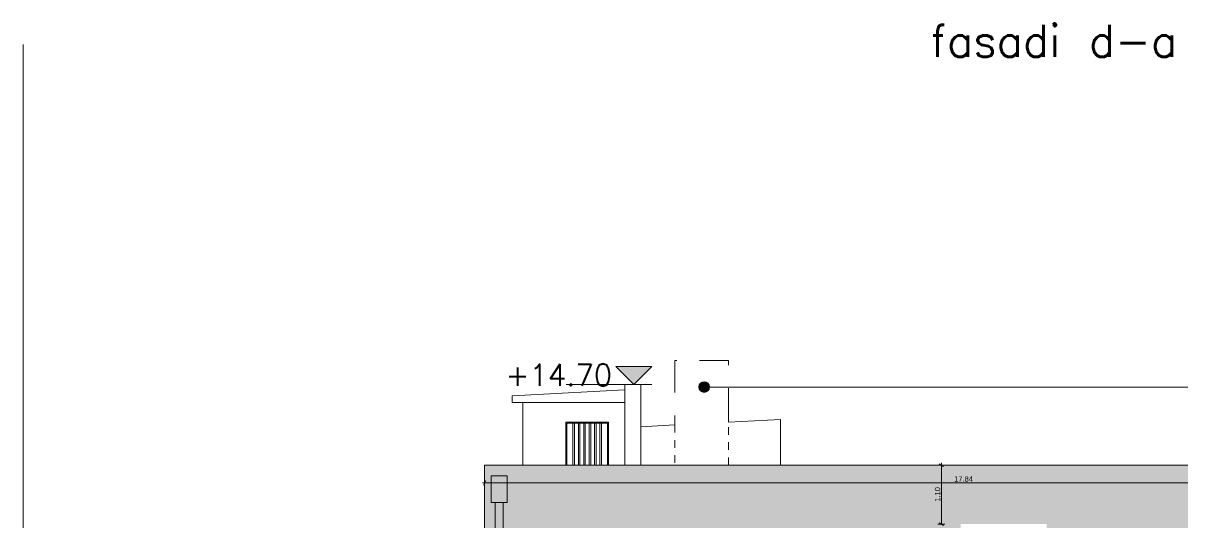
# Model space of a CAD drawing. Header units: millimetres. Extents: x 475616349 to 476941521, y 4620115302 to 4621446928.
# Drawn here: x 476652789 to 476674379, y 4620484984 to 4620494268 of the extents above; entities that cross this region are included whole.
import ezdxf

# ---------------------------------------------------------------- set-up
doc = ezdxf.new("R2010")
doc.units = ezdxf.units.MM
doc.header["$MEASUREMENT"] = 0
doc.linetypes.add('Long Dashed', pattern=[1058.333302, 634.99999, -423.333311])
doc.linetypes.add('Small Dashed', pattern=[282.222222, 141.111111, -141.111111])
for name, color, linetype, lineweight in [('0_Pen_No__1_Pen_No__250', 7, 'Continuous', 0), ('0_Pen_No__250_Pen_No__142', 142, 'Continuous', 0), ('0_Pen_No__7_Pen_No__7', 7, 'Continuous', 0), ('Annotation - Text_Pen_No__7_Pen_No__7_Pen_No__4', 7, 'Continuous', 0), ('New_2D Drafting - General_Pen_No__1_Pen_No__253', 252, 'Continuous', 0), ('New_2D Drafting - General_Pen_No__1_Pen_No__4', 7, 'Continuous', 0), ('New_2D Drafting - General_Pen_No__30_Pen_No__9_Pen_No__9_Pen_No__255', 255, 'Continuous', 0), ('New_2D Drafting - General_Pen_No__30_Pen_No__9_Pen_No__9_Pen_No__7', 7, 'Continuous', 0), ('New_shenobebi_Pen_No__7', 7, 'Continuous', 0), ('New_Structural - Bearing_Pen_No__1', 1, 'Continuous', 0), ('New_Structural - Bearing_Pen_No__7', 7, 'Continuous', 0), ('New_zoma_Pen_No__4', 7, 'Continuous', 0), ('New_zoma_Pen_No__7', 7, 'Continuous', 0), ('zoma_Pen_No__142', 142, 'Continuous', 0), ('zoma_Pen_No__1_Pen_No__142', 142, 'Continuous', 0), ('zoma_Pen_No__5_Pen_No__142', 142, 'Continuous', 0)]:
    doc.layers.add(name, color=color, linetype=linetype, lineweight=lineweight)
doc.layers.add('New_2D Drafting - General_Pen_No__30_Pen_No__9_Pen_No__9_Pen_No__254', color=7, linetype='Continuous', lineweight=0, true_color=0xcccccc)
for name, color, linetype in [('New_zoma', 7, 'Continuous'), ('zoma', 7, 'Continuous'), ('zoma_Pen_No__5', 7, 'Continuous')]:
    doc.layers.add(name, color=color, linetype=linetype)
doc.styles.add('GENERATED_STYLE_1', font='arial.ttf')
doc.styles.add('GENERATED_STYLE_2', font='arial.ttf')
doc.dimstyles.new('GENERATED_STYLE__1', dxfattribs={"dimtxt": 200, "dimasz": 64.421331, "dimexe": 0.18, "dimexo": 3, "dimgap": 0.09, "dimtad": 1, "dimtih": 1, "dimtoh": 1, "dimlfac": 0.001, "dimzin": 0, "dimdsep": 46, "dimtxsty": 'GENERATED_STYLE_2', "dimblk": 'ARROWHEAD_2', "dimblk1": 'ARROWHEAD_2', "dimblk2": 'ARROWHEAD_2', "dimcen": 0.09, "dimclrd": 142, "dimclre": 142, "dimclrt": 142, "dimadec": 0, "dimazin": 0, "dimtfac": 1, "dimtdec": 4, "dimtmove": 0, "dimatfit": 3, "dimfxl": 1, "dimtolj": 1, "dimtzin": 0, "dimarcsym": 0})
doc.dimstyles.new('GENERATED_STYLE__18', dxfattribs={"dimtxt": 100, "dimasz": 64.421331, "dimexe": 0.18, "dimexo": 3, "dimgap": 0.09, "dimtad": 1, "dimtih": 1, "dimtoh": 1, "dimlfac": 0.001, "dimzin": 0, "dimdsep": 46, "dimtxsty": 'GENERATED_STYLE_1', "dimblk": 'ARROWHEAD_2', "dimblk1": 'ARROWHEAD_2', "dimblk2": 'ARROWHEAD_2', "dimcen": 0.09, "dimclrd": 7, "dimclre": 7, "dimclrt": 7, "dimadec": 0, "dimazin": 0, "dimtfac": 1, "dimtdec": 4, "dimtmove": 0, "dimatfit": 3, "dimfxl": 1, "dimtolj": 1, "dimtzin": 0, "dimarcsym": 0})
doc.dimstyles.new('GENERATED_STYLE__19', dxfattribs={"dimtxt": 100, "dimasz": 64.421331, "dimexe": 0.18, "dimexo": 3, "dimgap": 0.09, "dimtad": 1, "dimlfac": 0.001, "dimzin": 0, "dimdsep": 46, "dimtxsty": 'GENERATED_STYLE_1', "dimblk": 'ARROWHEAD_2', "dimblk1": 'ARROWHEAD_2', "dimblk2": 'ARROWHEAD_2', "dimcen": 0.09, "dimclrd": 7, "dimclre": 7, "dimclrt": 7, "dimadec": 0, "dimazin": 0, "dimtfac": 1, "dimtdec": 4, "dimtmove": 0, "dimatfit": 3, "dimfxl": 1, "dimtolj": 1, "dimtzin": 0, "dimarcsym": 0})

# ---------------------------------------------------------------- blocks, each defined once
blk = doc.blocks.new('*D192', base_point=(476577134, 4620325126))
at = {"layer": 'zoma_Pen_No__142', "color": 142, "linetype": 'Continuous', "lineweight": 0, "transparency": 16777216}
for p, q in [((476672234, 4620468749), (476672283, 4620468834)), ((476672259, 4620468855), (476672259, 4620468728)), ((476678758, 4620468791), (476672259, 4620468791)), ((476678734, 4620468749), (476678783, 4620468834)), ((476678758, 4620468855), (476678758, 4620468728))]:
    blk.add_line(p, q, dxfattribs=at)
at = {"layer": 'zoma_Pen_No__142', "color": 142, "lineweight": 0, "transparency": 16777216, "char_height": 200, "attachment_point": 7, "style": 'GENERATED_STYLE_2'}
for s, insert in [('\\A1;{\\pql;\\fArial CYR|b0|i0|c204|p34;0.40}', (476672283, 4620468831)), ('\\A1;{\\pql;\\fArial CYR|b0|i0|c204|p34;6.50}', (476675242, 4620468831))]:
    blk.add_mtext(s, dxfattribs=dict(at, insert=insert))
blk = doc.blocks.new('ARROWHEAD_2')
at = {"color": 0, "linetype": 'Continuous', "lineweight": 0}
for p, q in [((0, 0), (-1, 0)), ((-0.38, -0.66), (0.38, 0.66))]:
    blk.add_line(p, q, dxfattribs=at)
blk = doc.blocks.new('*D193', base_point=(476577134, 4620325126))
at = {"layer": 'zoma_Pen_No__142', "color": 142, "linetype": 'Continuous', "lineweight": 0, "transparency": 16777216}
for p, q in [((476671835, 4620468749), (476671884, 4620468834)), ((476671859, 4620468855), (476671859, 4620468728)), ((476672259, 4620468791), (476671859, 4620468791)), ((476672234, 4620468749), (476672283, 4620468834)), ((476672259, 4620468855), (476672259, 4620468728))]:
    blk.add_line(p, q, dxfattribs=at)
blk = doc.blocks.new('*D1085', base_point=(476577134, 4620325126))
at = {"layer": 'New_zoma_Pen_No__4', "color": 7, "linetype": 'Continuous', "lineweight": 0, "transparency": 16777216}
for p, q in [((476669961, 4620486040), (476669834, 4620486040)), ((476669940, 4620486016), (476669855, 4620486065)), ((476669898, 4620486040), (476669898, 4620486082)), ((476669898, 4620484941), (476669898, 4620486040)), ((476669855, 4620484965), (476669940, 4620484916)), ((476669961, 4620484941), (476669834, 4620484941))]:
    blk.add_line(p, q, dxfattribs=at)
at = {"layer": 'New_zoma_Pen_No__7', "color": 7, "lineweight": 0, "transparency": 16777216, "insert": (476669878, 4620485358), "char_height": 100, "attachment_point": 7, "rotation": 90, "style": 'GENERATED_STYLE_1'}
blk.add_mtext('\\A1;{\\pql;\\fArial|b0|i0|c0|p34;1.10}', dxfattribs=at)
blk = doc.blocks.new('*D1094', base_point=(476577134, 4620325126))
at = {"layer": 'New_zoma_Pen_No__4', "color": 7, "linetype": 'Continuous', "lineweight": 0, "transparency": 16777216}
for p, q in [((476661347, 4620485711), (476661388, 4620485711)), ((476661413, 4620485753), (476661364, 4620485669)), ((476661388, 4620485647), (476661388, 4620485775)), ((476661388, 4620485711), (476679228, 4620485711)), ((476679204, 4620485669), (476679253, 4620485753)), ((476679228, 4620485647), (476679228, 4620485775)), ((476679228, 4620485711), (476679270, 4620485711))]:
    blk.add_line(p, q, dxfattribs=at)
at = {"layer": 'New_zoma_Pen_No__7', "color": 7, "lineweight": 0, "transparency": 16777216, "insert": (476670137, 4620485731), "char_height": 100, "attachment_point": 7, "style": 'GENERATED_STYLE_1'}
blk.add_mtext('\\A1;{\\pql;\\fArial|b0|i0|c0|p34;17.84}', dxfattribs=at)
blk = doc.blocks.new('Line_58', base_point=(476665478, 4620487493))
at = {"layer": 'zoma_Pen_No__5_Pen_No__142', "linetype": 'Continuous', "lineweight": 0}
blk.add_hatch(color=142, dxfattribs=at).paths.add_polyline_path([(476665378, 4620487493), (476665386, 4620487455), (476665408, 4620487422), (476665440, 4620487401), (476665478, 4620487393), (476665517, 4620487401), (476665549, 4620487422), (476665571, 4620487455), (476665578, 4620487493), (476665571, 4620487531), (476665549, 4620487564), (476665517, 4620487586), (476665478, 4620487593), (476665440, 4620487586), (476665408, 4620487564), (476665386, 4620487531)])
at = {"layer": 'zoma_Pen_No__5_Pen_No__142', "color": 142, "linetype": 'Continuous', "lineweight": 0}
blk.add_line((476665578, 4620487493), (476691765, 4620487493), dxfattribs=at)
blk.add_circle((476665478, 4620487493), 100, dxfattribs=at)

msp = doc.modelspace()

# ---------------------------------------------------------------- hatches: boundary and pattern name
at = {"layer": '0_Pen_No__250_Pen_No__142', "linetype": 'Continuous', "lineweight": 0}
msp.add_hatch(color=142, dxfattribs=at).paths.add_polyline_path([(476664167.349, 4620487540.406), (476663829.655, 4620487877.934), (476664504.878, 4620487878.099)])
at = {"layer": 'New_2D Drafting - General_Pen_No__30_Pen_No__9_Pen_No__9_Pen_No__254', "linetype": 'Continuous', "lineweight": 0, "true_color": 0xcccccc}
h = msp.add_hatch(dxfattribs=at)
h.set_pattern_fill('BRICK___RUNNING_BOND', color=254, style=0, pattern_type=2)
h.set_pattern_definition([(180, (476668558.68, 4620481050.07), (0, 66.64), []), (90, (476668558.68, 4620481050.07), (244.8, 0), [66.64, -66.64]), (90, (476668436.28, 4620481116.7), (244.8, 0), [66.64, -66.64])])
h.paths.add_polyline_path([(476661388.326, 4620485580.856), (476661388.319, 4620475470.855), (476661458.723, 4620475470.855), (476661458.723, 4620472841.511), (476661463.277, 4620472840.855), (476679158.384, 4620472840.855), (476679228.383, 4620472840.855), (476679228.383, 4620476040.844), (476679228.383, 4620486040.451), (476661388.326, 4620486040.447)])
h.paths.add_polyline_path([(476670258.087, 4620478540.855), (476671858.52, 4620478540.855), (476671858.52, 4620476940.855), (476670258.087, 4620476940.855)], flags=0)
h.paths.add_polyline_path([(476670258.52, 4620483340.854), (476671858.52, 4620483340.854), (476671858.52, 4620484940.854), (476670258.52, 4620484940.854)], flags=0)
h.paths.add_polyline_path([(476671858.953, 4620480140.855), (476670258.52, 4620480140.855), (476670258.52, 4620481740.855), (476671858.953, 4620481740.855)], flags=0)
h.paths.add_polyline_path([(476671858.52, 4620473740.854), (476671858.52, 4620475340.855), (476670258.52, 4620475340.855), (476670258.52, 4620473740.854)], flags=0)
at = {"layer": 'New_2D Drafting - General_Pen_No__30_Pen_No__9_Pen_No__9_Pen_No__255', "linetype": 'Continuous', "lineweight": 0}
for points in [[(476661508.678, 4620485340.881), (476661808.678, 4620485340.881), (476661808.678, 4620485840.881), (476661508.678, 4620485840.881)], [(476661733.678, 4620472801.888), (476661583.678, 4620472823.504), (476661583.678, 4620485340.881), (476661733.678, 4620485340.881)]]:
    msp.add_hatch(color=255, dxfattribs=at).paths.add_polyline_path(points)

# ---------------------------------------------------------------- linework, layer by layer
at = {"layer": '0_Pen_No__1_Pen_No__250', "color": 7, "linetype": 'Continuous', "lineweight": 0, "flags": 128}
for points in [[(476664167.349, 4620487540.406), (476663829.655, 4620487877.934), (476664167.267, 4620487878.017)], [(476664167.349, 4620487540.406), (476664504.878, 4620487878.099), (476664167.267, 4620487878.017)], [(476662904.96, 4620487540.097), (476664504.96, 4620487540.488)]]:
    msp.add_lwpolyline(points, dxfattribs=at)
at = {"layer": '0_Pen_No__250_Pen_No__142', "color": 142, "linetype": 'Continuous', "lineweight": 0, "flags": 128}
msp.add_lwpolyline([(476664167.349, 4620487540.406), (476663829.655, 4620487877.934), (476664504.878, 4620487878.099)], close=True, dxfattribs=at)
at = {"layer": '0_Pen_No__7_Pen_No__7', "color": 7, "linetype": 'Continuous', "lineweight": 0}
for p, q in [((476663998.715, 4620487439.159), (476661898.715, 4620487328.557)), ((476661898.715, 4620487328.557), (476661898.715, 4620487202.42)), ((476663998.715, 4620487202.42), (476661898.715, 4620487202.42)), ((476664931.853, 4620486786.754), (476664298.724, 4620486753.408)), ((476666898.667, 4620486890.341), (476665931.853, 4620486839.421)), ((476666898.667, 4620486890.341), (476666898.667, 4620486040.448))]:
    msp.add_line(p, q, dxfattribs=at)
at = {"layer": 'New_2D Drafting - General_Pen_No__1_Pen_No__253', "color": 252, "linetype": 'Long Dashed', "lineweight": 0, "flags": 128}
msp.add_lwpolyline([(476665931.853, 4620486839.421), (476665931.853, 4620487990.336), (476664931.853, 4620487990.336), (476664931.853, 4620486786.754)], dxfattribs=at)
at = {"layer": 'New_2D Drafting - General_Pen_No__1_Pen_No__4', "color": 7, "linetype": 'Small Dashed', "lineweight": 0, "flags": 128}
for points in [[(476664931.853, 4620486786.754), (476664931.853, 4620486040.448)], [(476665931.853, 4620486040.448), (476665931.853, 4620486839.421)]]:
    msp.add_lwpolyline(points, dxfattribs=at)
at = {"layer": 'New_2D Drafting - General_Pen_No__30_Pen_No__9_Pen_No__9_Pen_No__7', "color": 7, "linetype": 'Continuous', "lineweight": 0, "flags": 128}
for points in [[(476661388.326, 4620485580.856), (476661388.319, 4620475470.855), (476661458.723, 4620475470.855), (476661458.723, 4620472841.511), (476661463.277, 4620472840.855), (476679158.384, 4620472840.855), (476679228.383, 4620472840.855), (476679228.383, 4620476040.844), (476679228.383, 4620486040.451), (476661388.326, 4620486040.447)], [(476661508.678, 4620485340.881), (476661808.678, 4620485340.881), (476661808.678, 4620485840.881), (476661508.678, 4620485840.881)], [(476661733.678, 4620472801.888), (476661583.678, 4620472823.504), (476661583.678, 4620485340.881), (476661733.678, 4620485340.881)]]:
    msp.add_lwpolyline(points, close=True, dxfattribs=at)
at = {"layer": 'New_shenobebi_Pen_No__7', "color": 7, "linetype": 'Continuous', "lineweight": 0}
for p, q in [((476663033.715, 4620486040.448), (476663033.715, 4620486820.306)), ((476663063.715, 4620486040.448), (476663063.715, 4620486820.306)), ((476663133.715, 4620486040.448), (476663133.715, 4620486820.306)), ((476663163.715, 4620486040.448), (476663163.715, 4620486820.306)), ((476663233.715, 4620486040.448), (476663233.715, 4620486820.306)), ((476663263.715, 4620486040.448), (476663263.715, 4620486820.306)), ((476663333.715, 4620486040.448), (476663333.715, 4620486820.306)), ((476663363.715, 4620486040.448), (476663363.715, 4620486820.306)), ((476663433.715, 4620486040.448), (476663433.715, 4620486820.306)), ((476663463.715, 4620486040.448), (476663463.715, 4620486820.306)), ((476663533.715, 4620486040.448), (476663533.715, 4620486820.306)), ((476663563.715, 4620486040.448), (476663563.715, 4620486820.306))]:
    msp.add_line(p, q, dxfattribs=at)
for points in [[(476662898.715, 4620486040.448), (476662898.715, 4620486840.306), (476663698.715, 4620486840.306), (476663698.715, 4620486040.448)], [(476662918.715, 4620486040.448), (476662918.715, 4620486820.306), (476663678.715, 4620486820.306), (476663678.715, 4620486040.448)]]:
    msp.add_lwpolyline(points, dxfattribs=at)
at = {"layer": 'New_Structural - Bearing_Pen_No__1', "color": 1, "linetype": 'Continuous', "lineweight": 0}
msp.add_line((476652789.387, 4620493871.479), (476652789.387, 4620467140.153), dxfattribs=at)
at = {"layer": 'New_Structural - Bearing_Pen_No__7', "color": 7, "linetype": 'Continuous', "lineweight": 0}
for p, q in [((476663998.715, 4620486040.507), (476663998.715, 4620487540.364)), ((476664298.715, 4620487540.306), (476663998.715, 4620487540.306)), ((476664298.715, 4620486040.448), (476664298.715, 4620487540.306)), ((476662098.715, 4620486040.448), (476662098.715, 4620487202.42))]:
    msp.add_line(p, q, dxfattribs=at)

# ---------------------------------------------------------------- block references
at = {"layer": 'zoma_Pen_No__5', "color": 142, "linetype": 'Continuous', "lineweight": 0}
msp.add_blockref('Line_58', (476665478.376, 4620487493.195), dxfattribs=at)

# ---------------------------------------------------------------- texts
at = {"layer": 'Annotation - Text_Pen_No__7_Pen_No__7_Pen_No__4', "color": 7, "linetype": 'Continuous', "lineweight": 0, "insert": (476674292.71, 4620494239.402), "char_height": 600, "attachment_point": 3}
msp.add_mtext('\\A1;{\\pqr;\\Ftxt.shx;fasadi \\Ftxt.shx;d\\Ftxt.shx;-\\Ftxt.shx;a}', dxfattribs=at)
at = {"layer": 'zoma_Pen_No__1_Pen_No__142', "color": 142, "linetype": 'Continuous', "lineweight": 0, "insert": (476663765.046, 4620487516.662), "char_height": 400, "attachment_point": 9, "rotation": 0.0139872}
msp.add_mtext('\\A1;{\\pqr;\\Ftxt.shx;+1\\Ftxt.shx;4\\Ftxt.shx;.\\Ftxt.shx;70}', dxfattribs=at)

# ---------------------------------------------------------------- dimensions: what is measured, and where the dimension line sits
at = {"layer": 'New_zoma', "color": 7, "linetype": 'Continuous', "lineweight": 0}
dim = msp.add_linear_dim(base=(476679228.383, 4620485710.963), p1=(476661388.326, 4620486040.447), p2=(476679228.383, 4620486040.451), dimstyle='GENERATED_STYLE__18', dxfattribs=at)
dim.commit()
dim.dimension.update_dxf_attribs({"geometry": '*D1094', "text_midpoint": (476670305.384, 4620485780.963), "dimtype": 160})
dim = msp.add_linear_dim(base=(476669897.563, 4620486040.448), p1=(476670258.52, 4620484940.855), p2=(476666898.667, 4620486040.448), angle=90, dimstyle='GENERATED_STYLE__19', dxfattribs=at)
dim.commit()
dim.dimension.update_dxf_attribs({"geometry": '*D1085', "text_midpoint": (476669827.563, 4620485487.505), "dimtype": 160, "text_rotation": 90})
at = {"layer": 'zoma', "color": 142, "linetype": 'Continuous', "lineweight": 0}
for base, p1, p2, picture, middle in [((476671859.225, 4620468791.383), (476672258.52, 4620492949.778), (476671859.225, 4620469101.221), '*D193', (476672542.782, 4620468931.383)), ((476672258.52, 4620468791.383), (476678758.395, 4620492949.778), (476672258.52, 4620492949.778), '*D192', (476675502.164, 4620468931.383))]:
    dim = msp.add_linear_dim(base=base, p1=p1, p2=p2, angle=180, dimstyle='GENERATED_STYLE__1', dxfattribs=at)
    dim.commit()
    dim.dimension.update_dxf_attribs({"geometry": picture, "text_midpoint": middle, "dimtype": 160})

doc.saveas('drawing.dxf')
